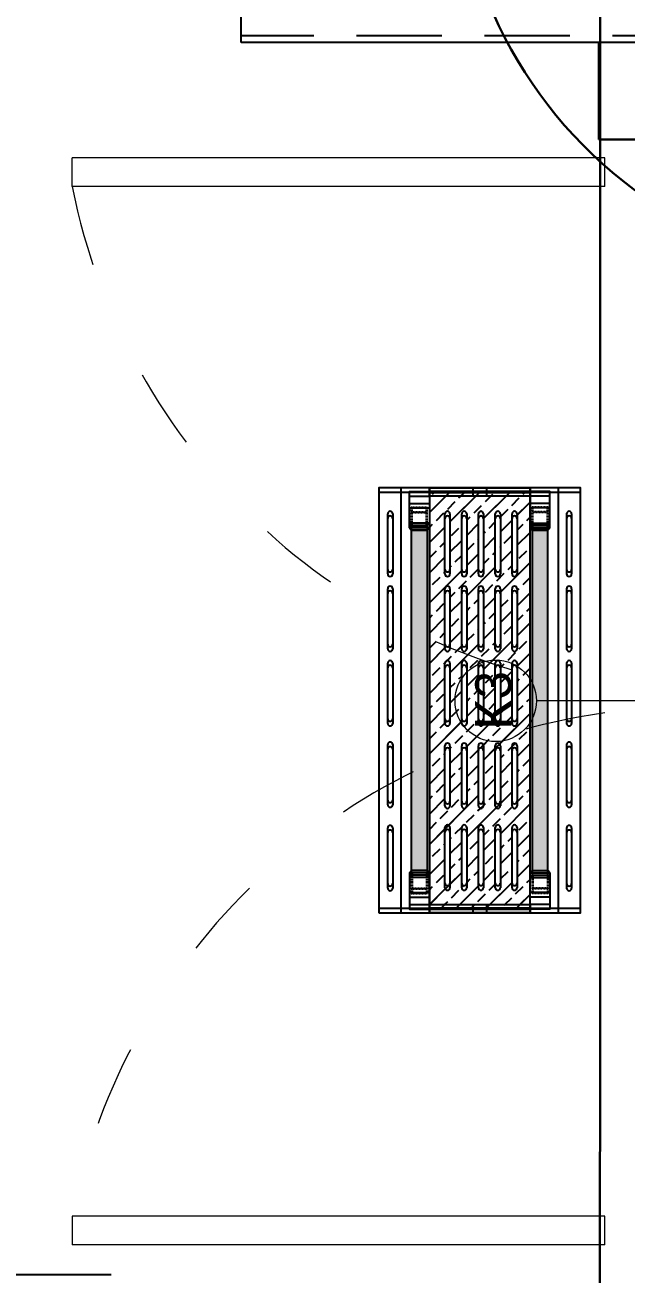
# Model space of a CAD drawing. Header units: millimetres. Extents: x -10496 to -5455, y -188 to 7293.
# Drawn here: x -7010.7 to -6921.2, y 4140.1 to 4326.1 of the extents above; entities that cross this region are included whole.
import ezdxf

# ---------------------------------------------------------------- set-up
doc = ezdxf.new("R2010")
doc.units = ezdxf.units.MM
doc.linetypes.add('ACAD_ISO03W100', pattern=[30, 12, -18])
doc.linetypes.add('DASHED', pattern=[19.05, 12.7, -6.35])
for name, color, linetype in [('02_BEMASSUNG', 4, 'Continuous'), ('200-EquipBorder-2d', 9, 'Continuous'), ('GJC ALAN', 2, 'Continuous'), ('Kıtc-002 Çizgi', 7, 'Continuous'), ('Kıtc-034 Soğuk Oda', 1, 'Continuous'), ('S2000-002 Çizgi', 7, 'Continuous')]:
    doc.layers.add(name, color=color, linetype=linetype)
for name, color, linetype, lineweight in [('GJC_duvar', 10, 'Continuous', 30), ('GJC_ölçüler', 253, 'Continuous', 5), ('YAZI', 10, 'Continuous', 0), ('Yazı', 1, 'Continuous', 18)]:
    doc.layers.add(name, color=color, linetype=linetype, lineweight=lineweight)
doc.styles.get("Standard").update_dxf_attribs({"font": 'calibri.ttf', "height": 15})
doc.styles.add('Ölçü50', font='calibri.ttf', dxfattribs={"width": 0.7})
doc.dimstyles.new('olcu-10', dxfattribs={"dimtxt": 15, "dimasz": 1, "dimexe": 1.25, "dimexo": 0.625, "dimgap": 0.5, "dimtad": 1, "dimdec": 0, "dimzin": 9, "dimtxsty": 'Ölçü50', "dimblk": 'ARCHTICK', "dimcen": 2, "dimclrd": 256, "dimclre": 256, "dimclrt": 6, "dimazin": 2, "dimtfac": 1, "dimtdec": 0, "dimtix": 1, "dimtmove": 0, "dimatfit": 3, "dimldrblk": 'ARCHTICK', "dimfxl": 1, "dimlwd": -1, "dimarcsym": 0})

# ---------------------------------------------------------------- blocks, each defined once
blk = doc.blocks.new('A$C75B17844')
at = {"layer": '200-EquipBorder-2d'}
for points in [[(4.86, 56.93), (7.18, 56.93), (7.18, 5.57), (4.86, 5.57)], [(25.14, 56.93), (22.82, 56.93), (22.82, 5.57), (25.14, 5.57)]]:
    blk.add_hatch(color=1, dxfattribs=at).paths.add_polyline_path(points)
at = {"layer": 'Kıtc-002 Çizgi'}
h = blk.add_hatch(dxfattribs=at)
h.set_pattern_fill('ANSI33', color=1, scale=0.5, style=0)
h.set_pattern_definition([(45, (-37784.2663, -29215.9456), (-2.24506403, 2.24506403), []), (45, (-37782.0213, -29215.9456), (-2.24506403, 2.24506403), [1.5875, -0.79375])])
h.paths.add_polyline_path([(22.5, 61.99), (7.5, 61.99), (7.5, 56.93), (7.5, 0.51), (22.5, 0.51), (22.5, 5.57)])
h.paths.add_polyline_path([(10.57, 47.51), (10.57, 39.25, -1), (9.82, 39.25), (9.82, 47.51, -1)], flags=16)
h.paths.add_polyline_path([(9.82, 50.39), (9.82, 58.65, -1), (10.57, 58.65), (10.57, 50.39, -1)], flags=16)
h.paths.add_polyline_path([(13.07, 47.51), (13.07, 39.25, -1), (12.32, 39.25), (12.32, 47.51, -1)], flags=16)
h.paths.add_polyline_path([(12.32, 50.39), (12.32, 58.65, -1), (13.07, 58.65), (13.07, 50.39, -1)], flags=16)
h.paths.add_polyline_path([(15.57, 47.51), (15.57, 39.25, -1), (14.82, 39.25), (14.82, 47.51, -1)], flags=16)
h.paths.add_polyline_path([(14.82, 50.39), (14.82, 58.65, -1), (15.57, 58.65), (15.57, 50.39, -1)], flags=16)
h.paths.add_polyline_path([(18.07, 47.51), (18.07, 39.25, -1), (17.32, 39.25), (17.32, 47.51, -1)], flags=16)
h.paths.add_polyline_path([(17.32, 50.39), (17.32, 58.65, -1), (18.07, 58.65), (18.07, 50.39, -1)], flags=16)
h.paths.add_polyline_path([(20.57, 47.51), (20.57, 39.25, -1), (19.82, 39.25), (19.82, 47.51, -1)], flags=16)
h.paths.add_polyline_path([(19.82, 50.39), (19.82, 58.65, -1), (20.57, 58.65), (20.57, 50.39, -1)], flags=16)
h.paths.add_polyline_path([(10.57, 36.43), (10.57, 28.16, -1), (9.82, 28.16), (9.82, 36.43, -1)], flags=16)
h.paths.add_polyline_path([(13.07, 36.43), (13.07, 28.16, -1), (12.32, 28.16), (12.32, 36.43, -1)], flags=16)
h.paths.add_polyline_path([(15.57, 36.43), (15.57, 28.16, -1), (14.82, 28.16), (14.82, 36.43, -1)], flags=16)
h.paths.add_polyline_path([(18.07, 36.43), (18.07, 28.16, -1), (17.32, 28.16), (17.32, 36.43, -1)], flags=16)
h.paths.add_polyline_path([(20.57, 36.43), (20.57, 28.16, -1), (19.82, 28.16), (19.82, 36.43, -1)], flags=16)
h.paths.add_polyline_path([(10.57, 24.15), (10.57, 15.89, -1), (9.82, 15.89), (9.82, 24.15, -1)], flags=16)
h.paths.add_polyline_path([(13.07, 24.15), (13.07, 15.89, -1), (12.32, 15.89), (12.32, 24.15, -1)], flags=16)
h.paths.add_polyline_path([(15.57, 24.15), (15.57, 15.89, -1), (14.82, 15.89), (14.82, 24.15, -1)], flags=16)
h.paths.add_polyline_path([(18.07, 24.15), (18.07, 15.89, -1), (17.32, 15.89), (17.32, 24.15, -1)], flags=16)
h.paths.add_polyline_path([(20.57, 24.15), (20.57, 15.89, -1), (19.82, 15.89), (19.82, 24.15, -1)], flags=16)
h.paths.add_polyline_path([(10.57, 11.99), (10.57, 3.72, -1), (9.82, 3.72), (9.82, 11.99, -1)], flags=16)
h.paths.add_polyline_path([(13.07, 11.99), (13.07, 3.72, -1), (12.32, 3.72), (12.32, 11.99, -1)], flags=16)
h.paths.add_polyline_path([(15.57, 11.99), (15.57, 3.72, -1), (14.82, 3.72), (14.82, 11.99, -1)], flags=16)
h.paths.add_polyline_path([(18.07, 11.99), (18.07, 3.72, -1), (17.32, 3.72), (17.32, 11.99, -1)], flags=16)
h.paths.add_polyline_path([(20.57, 11.99), (20.57, 3.72, -1), (19.82, 3.72), (19.82, 11.99, -1)], flags=16)
at = {"color": 1}
for points in [[(4.54, 57.26), (4.54, 61.99), (7.5, 61.99), (7.5, 56.93)], [(25.46, 57.26), (25.46, 61.99), (22.5, 61.99), (22.5, 56.93)], [(4.54, 60.21), (7.5, 60.21)], [(25.46, 60.21), (22.5, 60.21)], [(4.54, 57.26), (4.86, 56.93)], [(7.5, 57.26), (4.54, 57.26)], [(7.18, 56.93), (4.86, 56.93)], [(7.5, 57.26), (7.18, 56.93)], [(22.5, 57.26), (22.82, 56.93)], [(22.5, 57.26), (25.46, 57.26)], [(22.82, 56.93), (25.14, 56.93)], [(25.46, 57.26), (25.14, 56.93)], [(4.54, 5.24), (4.54, 0.51), (7.5, 0.51), (7.5, 5.57)], [(4.54, 5.24), (4.86, 5.57)], [(7.5, 5.24), (4.54, 5.24)], [(7.18, 5.57), (4.86, 5.57)], [(7.5, 5.24), (7.18, 5.57)], [(25.46, 5.24), (25.46, 0.51), (22.5, 0.51), (22.5, 5.57)], [(22.5, 5.24), (22.82, 5.57)], [(22.5, 5.24), (25.46, 5.24)], [(22.82, 5.57), (25.14, 5.57)], [(25.46, 5.24), (25.14, 5.57)], [(4.54, 2.29), (7.5, 2.29)], [(25.46, 2.29), (22.5, 2.29)]]:
    blk.add_lwpolyline(points, dxfattribs=at)
at = {"color": 1, "linetype": 'DASHED', "ltscale": 0.01}
for points in [[(4.82, 57.26), (4.82, 59.66), (7.18, 59.66)], [(4.92, 57.26), (4.92, 59.56), (7.08, 59.56)], [(7.08, 57.26), (7.08, 59.56)], [(7.18, 57.26), (7.18, 59.66)], [(25.18, 57.26), (25.18, 59.66), (22.82, 59.66)], [(22.82, 57.26), (22.82, 59.66)], [(25.08, 57.26), (25.08, 59.56), (22.92, 59.56)], [(22.92, 57.26), (22.92, 59.56)], [(4.82, 5.24), (4.82, 2.84), (7.18, 2.84)], [(4.92, 5.24), (4.92, 2.94), (7.08, 2.94)], [(7.08, 5.24), (7.08, 2.94)], [(7.18, 5.24), (7.18, 2.84)], [(25.18, 5.24), (25.18, 2.84), (22.82, 2.84)], [(22.82, 5.24), (22.82, 2.84)], [(25.08, 5.24), (25.08, 2.94), (22.92, 2.94)], [(22.92, 5.24), (22.92, 2.94)]]:
    blk.add_lwpolyline(points, dxfattribs=at)
at = {"layer": '200-EquipBorder-2d', "color": 1}
for points in [[(4.86, 56.93), (7.18, 56.93), (7.18, 5.57), (4.86, 5.57)], [(25.14, 56.93), (22.82, 56.93), (22.82, 5.57), (25.14, 5.57)]]:
    blk.add_lwpolyline(points, close=True, dxfattribs=at)
at = {"layer": 'Kıtc-002 Çizgi', "color": 1}
for points in [[(0, 0), (30, 0), (30, 62.5), (0, 62.5)], [(7.5, 0), (22.5, 0), (22.5, 62.5), (7.5, 62.5)], [(7.5, 62.5), (22.5, 62.5), (22.5, 61.99), (7.5, 61.99)], [(7.5, 0.51), (22.5, 0.51), (22.5, 0), (7.5, 0)]]:
    blk.add_lwpolyline(points, close=True, dxfattribs=at)
for points in [[(7.5, 62.5), (3.25, 62.5), (3.25, 0), (7.5, 0)], [(14, 62.5), (14, 61.99)], [(16, 62.5), (16, 61.99)], [(22.5, 0), (26.75, 0), (26.75, 62.5), (22.5, 62.5)], [(1.31, 50.39), (1.31, 58.65)], [(2.07, 58.65), (2.07, 50.39)], [(9.82, 50.39), (9.82, 58.65)], [(10.57, 58.65), (10.57, 50.39)], [(12.32, 50.39), (12.32, 58.65)], [(13.07, 58.65), (13.07, 50.39)], [(14.82, 50.39), (14.82, 58.65)], [(15.57, 58.65), (15.57, 50.39)], [(17.32, 50.39), (17.32, 58.65)], [(18.07, 58.65), (18.07, 50.39)], [(19.82, 50.39), (19.82, 58.65)], [(20.57, 58.65), (20.57, 50.39)], [(27.93, 58.65), (27.93, 50.39)], [(28.69, 50.39), (28.69, 58.65)], [(1.31, 39.25), (1.31, 47.51)], [(2.07, 47.51), (2.07, 39.25)], [(9.82, 39.25), (9.82, 47.51)], [(10.57, 47.51), (10.57, 39.25)], [(12.32, 39.25), (12.32, 47.51)], [(13.07, 47.51), (13.07, 39.25)], [(14.82, 39.25), (14.82, 47.51)], [(15.57, 47.51), (15.57, 39.25)], [(17.32, 39.25), (17.32, 47.51)], [(18.07, 47.51), (18.07, 39.25)], [(19.82, 39.25), (19.82, 47.51)], [(20.57, 47.51), (20.57, 39.25)], [(27.93, 47.51), (27.93, 39.25)], [(28.69, 39.25), (28.69, 47.51)], [(1.31, 28.16), (1.31, 36.43)], [(2.07, 36.43), (2.07, 28.16)], [(9.82, 28.16), (9.82, 36.43)], [(10.57, 36.43), (10.57, 28.16)], [(12.32, 28.16), (12.32, 36.43)], [(13.07, 36.43), (13.07, 28.16)], [(14.82, 28.16), (14.82, 36.43)], [(15.57, 36.43), (15.57, 28.16)], [(17.32, 28.16), (17.32, 36.43)], [(18.07, 36.43), (18.07, 28.16)], [(19.82, 28.16), (19.82, 36.43)], [(20.57, 36.43), (20.57, 28.16)], [(27.93, 36.43), (27.93, 28.16)], [(28.69, 28.16), (28.69, 36.43)], [(1.31, 16.06), (1.31, 24.32)], [(2.07, 24.32), (2.07, 16.06)], [(27.93, 24.32), (27.93, 16.06)], [(28.69, 16.06), (28.69, 24.32)], [(9.82, 15.89), (9.82, 24.15)], [(10.57, 24.15), (10.57, 15.89)], [(12.32, 15.89), (12.32, 24.15)], [(13.07, 24.15), (13.07, 15.89)], [(14.82, 15.89), (14.82, 24.15)], [(15.57, 24.15), (15.57, 15.89)], [(17.32, 15.89), (17.32, 24.15)], [(18.07, 24.15), (18.07, 15.89)], [(19.82, 15.89), (19.82, 24.15)], [(20.57, 24.15), (20.57, 15.89)], [(1.31, 3.65), (1.31, 11.91)], [(2.07, 11.91), (2.07, 3.65)], [(9.82, 3.72), (9.82, 11.99)], [(10.57, 11.99), (10.57, 3.72)], [(12.32, 3.72), (12.32, 11.99)], [(13.07, 11.99), (13.07, 3.72)], [(14.82, 3.72), (14.82, 11.99)], [(15.57, 11.99), (15.57, 3.72)], [(17.32, 3.72), (17.32, 11.99)], [(18.07, 11.99), (18.07, 3.72)], [(19.82, 3.72), (19.82, 11.99)], [(20.57, 11.99), (20.57, 3.72)], [(27.93, 11.91), (27.93, 3.65)], [(28.69, 3.65), (28.69, 11.91)], [(14, 0.51), (14, 0)], [(16, 0.51), (16, 0)]]:
    blk.add_lwpolyline(points, dxfattribs=at)
for centre, start, end in [((1.69, 58.65), 0, 180), ((10.19, 58.65), 0, 180), ((12.69, 58.65), 0, 180), ((15.19, 58.65), 0, 180), ((17.69, 58.65), 0, 180), ((20.19, 58.65), 0, 180), ((28.31, 58.65), 0, 180), ((1.69, 50.39), 180, 0), ((10.19, 50.39), 180, 0), ((12.69, 50.39), 180, 0), ((15.19, 50.39), 180, 0), ((17.69, 50.39), 180, 0), ((20.19, 50.39), 180, 0), ((28.31, 50.39), 180, 0), ((1.69, 47.51), 0, 180), ((10.19, 47.51), 0, 180), ((12.69, 47.51), 0, 180), ((15.19, 47.51), 0, 180), ((17.69, 47.51), 0, 180), ((20.19, 47.51), 0, 180), ((28.31, 47.51), 0, 180), ((1.69, 39.25), 180, 0), ((10.19, 39.25), 180, 0), ((12.69, 39.25), 180, 0), ((15.19, 39.25), 180, 0), ((17.69, 39.25), 180, 0), ((20.19, 39.25), 180, 0), ((28.31, 39.25), 180, 0), ((1.69, 36.43), 0, 180), ((10.19, 36.43), 0, 180), ((12.69, 36.43), 0, 180), ((15.19, 36.43), 0, 180), ((17.69, 36.43), 0, 180), ((20.19, 36.43), 0, 180), ((28.31, 36.43), 0, 180), ((1.69, 28.16), 180, 0), ((10.19, 28.16), 180, 0), ((12.69, 28.16), 180, 0), ((15.19, 28.16), 180, 0), ((17.69, 28.16), 180, 0), ((20.19, 28.16), 180, 0), ((28.31, 28.16), 180, 0), ((1.69, 24.32), 0, 180), ((10.19, 24.15), 0, 180), ((12.69, 24.15), 0, 180), ((15.19, 24.15), 0, 180), ((17.69, 24.15), 0, 180), ((20.19, 24.15), 0, 180), ((28.31, 24.32), 0, 180), ((1.69, 16.06), 180, 0), ((10.19, 15.89), 180, 0), ((12.69, 15.89), 180, 0), ((15.19, 15.89), 180, 0), ((17.69, 15.89), 180, 0), ((20.19, 15.89), 180, 0), ((28.31, 16.06), 180, 0), ((1.69, 11.91), 0, 180), ((10.19, 11.99), 0, 180), ((12.69, 11.99), 0, 180), ((15.19, 11.99), 0, 180), ((17.69, 11.99), 0, 180), ((20.19, 11.99), 0, 180), ((28.31, 11.91), 0, 180), ((10.19, 3.72), 180, 0), ((12.69, 3.72), 180, 0), ((15.19, 3.72), 180, 0), ((17.69, 3.72), 180, 0), ((20.19, 3.72), 180, 0), ((1.69, 3.65), 180, 0), ((28.31, 3.65), 180, 0)]:
    blk.add_arc(centre, 0.376, start, end, dxfattribs=at)
blk = doc.blocks.new('A$C23A01192')
h = blk.add_hatch(color=250)
h.dxf.hatch_style = 1
h.paths.add_polyline_path([(123.28, 26.17), (133.93, 26.17), (133.93, 25.62), (123.28, 25.62), (123.28, 21.66), (122.73, 21.66), (122.73, 26.17)])
h = blk.add_hatch(color=250)
h.dxf.hatch_style = 1
h.paths.add_polyline_path([(213.49, 25.62), (213.49, 21.66), (214.04, 21.66), (214.04, 26.17), (213.49, 26.17), (200.84, 26.17), (200.84, 25.62)])
h = blk.add_hatch(color=250)
h.dxf.hatch_style = 1
h.paths.add_polyline_path([(123.28, 16.16), (121.82, 16.16), (121.82, 21.66), (123.28, 21.66)])
edge = h.paths.add_edge_path()
edge.add_line((120.36, 18.91), (123.28, 18.91))
at = {"color": 1}
for p, q in [((110.34, 44.51), (125.11, 44.51)), ((110.34, 44.51), (110.34, 29.52)), ((125.11, 42.08), (125.11, 44.51)), ((215.11, 42.08), (215.11, 44.56)), ((229.88, 44.56), (215.11, 44.56)), ((229.88, 29.57), (229.88, 44.56)), ((125.11, 29.52), (125.11, 32.03)), ((215.11, 29.57), (215.11, 32.03)), ((110.34, 29.52), (125.11, 29.52)), ((229.88, 29.57), (215.11, 29.57))]:
    blk.add_line(p, q, dxfattribs=at)
at = {"color": 8}
for p, q in [((123.2, 5.33), (137.56, 10.67)), ((137.56, 10.67), (133.8, 5.33)), ((178.39, 5.33), (164.03, 10.67)), ((164.03, 10.67), (167.79, 5.33)), ((123.2, 5.33), (137.56, 0)), ((133.8, 5.33), (167.79, 5.33)), ((137.56, 0), (133.8, 5.33)), ((178.39, 5.33), (164.03, 0)), ((164.03, 0), (167.79, 5.33))]:
    blk.add_line(p, q, dxfattribs=at)
at = {"color": 250}
blk.add_lwpolyline([(123.28, 16.16), (121.82, 16.16), (121.82, 21.66), (123.28, 21.66)], close=True, dxfattribs=at)
at = {"layer": 'Kıtc-002 Çizgi', "color": 254, "linetype": 'DASHED'}
for p, q in [((0, 31.08), (110.34, 31.03)), ((125.11, 29.52), (125.11, 26.18)), ((125.11, 27.18), (0, 27.2))]:
    blk.add_line(p, q, dxfattribs=at)
at = {"layer": 'Kıtc-002 Çizgi', "color": 250}
for points in [[(123.28, 25.62), (123.28, 21.66), (122.73, 21.66), (122.73, 26.17), (123.28, 26.17)], [(123.28, 26.17), (133.93, 26.17), (133.93, 25.62), (123.28, 25.62)], [(213.49, 26.17), (200.84, 26.17), (200.84, 25.62), (213.49, 25.62)], [(213.49, 25.62), (213.49, 21.66), (214.04, 21.66), (214.04, 26.17), (213.49, 26.17)]]:
    blk.add_lwpolyline(points, dxfattribs=at)
at = {"layer": 'Kıtc-034 Soğuk Oda', "color": 254}
for p, q in [((0, 26.2), (0, 32.08)), ((0, 32.08), (110.34, 32.03)), ((203.58, 32.03), (208.63, 32.03)), ((208.63, 32.03), (208.66, 31.99)), ((119.96, 28.21), (122.41, 31.53)), ((119.96, 28.21), (122.37, 30.59)), ((122.37, 30.59), (126.79, 30.59)), ((209.37, 31.53), (122.41, 31.53)), ((126.79, 30.59), (125.11, 30.59)), ((126.79, 30.59), (129.91, 28.21)), ((127.42, 30.59), (129.91, 28.21)), ((203.34, 30.59), (127.42, 30.59)), ((201.5, 28.21), (203.34, 30.59)), ((201.5, 28.21), (203.92, 30.59)), ((203.92, 30.59), (208.33, 30.59)), ((206.25, 30.59), (203.92, 30.59)), ((208.33, 30.59), (211.45, 28.21)), ((209.37, 31.53), (211.45, 28.21)), ((211.45, 26.17), (0, 26.2))]:
    blk.add_line(p, q, dxfattribs=at)
at = {"layer": 'Kıtc-034 Soğuk Oda', "color": 3}
for p, q in [((187.94, 11.07), (200.54, 11.07)), ((187.94, 9.27), (200.54, 9.27))]:
    blk.add_line(p, q, dxfattribs=at)
for points in [[(213.49, 26.17), (123.28, 26.17)], [(123.28, 25.62), (123.28, 15.17), (213.49, 15.17), (213.49, 25.62)], [(176.69, 15.17), (176.69, 14.67), (182.69, 14.67), (182.69, 15.17)], [(211.79, 15.17), (211.79, 14.67), (205.79, 14.67), (205.79, 15.17)], [(181.44, 14.67), (181.44, 13.67), (177.94, 13.67), (177.94, 14.67)], [(177.94, 13.67), (177.94, 12.06), (184.83, 9.17), (187.94, 9.17), (187.94, 11.17), (185.66, 11.17), (181.44, 13.39), (181.44, 13.67)], [(210.54, 13.67), (210.54, 12.06), (203.66, 9.17), (200.54, 9.17), (200.54, 11.17), (202.83, 11.17), (207.04, 13.39), (207.04, 13.67)], [(207.04, 14.67), (207.04, 13.67), (210.54, 13.67), (210.54, 14.67)]]:
    blk.add_lwpolyline(points, dxfattribs=at)
at = {"layer": 'Kıtc-034 Soğuk Oda', "color": 254}
for centre, radius in [((119.96, 28.21), 2.01), ((129.91, 28.21), 2.04), ((201.5, 28.21), 2.01), ((211.45, 28.21), 2.04), ((119.96, 28.21), 0.962), ((129.91, 28.21), 0.962), ((201.5, 28.21), 0.962), ((211.45, 28.21), 0.962)]:
    blk.add_circle(centre, radius, dxfattribs=at)
at = {"color": 3}
blk.add_wipeout([(112.34, 42.04), (227.88, 42.04), (227.88, 31.99), (112.34, 31.99), (112.34, 31.99)], dxfattribs=at)
blk = doc.blocks.new('_ArchTick')
at = {"layer": 'Kıtc-002 Çizgi', "color": 0, "const_width": 0.15}
blk.add_lwpolyline([(-0.5, -0.5), (0.5, 0.5)], dxfattribs=at)
blk = doc.blocks.new('180kapı')
at = {"lineweight": 9}
for p, q in [((17307.23, 16923.83), (17307.23, 17003.14)), ((17311.5, 17003.14), (17307.23, 17003.14)), ((17311.5, 16923.83), (17311.5, 17003.14)), ((17464.69, 16923.83), (17464.69, 17003.14)), ((17464.69, 17003.14), (17468.95, 17003.14)), ((17468.95, 16923.83), (17468.95, 17003.14)), ((17307.23, 16923.83), (17311.5, 16923.83)), ((17464.69, 16923.83), (17468.95, 16923.83))]:
    blk.add_line(p, q, dxfattribs=at)
at = {"layer": '02_BEMASSUNG', "linetype": 'ACAD_ISO03W100', "lineweight": 9}
for centre, start, end in [((17293.09, 16910.75), 7.9802, 78.7335), ((17483.09, 16910.75), 101.2665, 172.0198)]:
    blk.add_arc(centre, 94.21, start, end, dxfattribs=at)
at = {"layer": 'YAZI'}
blk.add_circle((17388.18, 16940.09), 6.06, dxfattribs=at)
at = {"layer": 'Yazı'}
blk.add_line((17388.18, 16906.02), (17388.18, 16934.03), dxfattribs=at)
at = {"layer": 'Yazı', "ltscale": 7}
blk.add_text('K3', height=5.4, dxfattribs=at).set_placement((17383.96, 16937.76))
blk = doc.blocks.new('new ytong')
at = {"layer": 'GJC_duvar'}
for points in [[(-18533.69, 4584.83), (-18533.69, 4570.31)], [(-18518.69, 4570.31), (-18533.69, 4570.31)]]:
    blk.add_lwpolyline(points, dxfattribs=at)
at = {"layer": 'GJC_ölçüler', "rotation": 90}
blk.add_blockref('180kapı', (-1608.96, -12901.4), dxfattribs=at)

msp = doc.modelspace()

# ---------------------------------------------------------------- block references
for name, p in [('A$C23A01192', (-6978.47, 4297.26)), ('A$C75B17844', (-6957.98, 4194.69)), ('A$C75B17844', (-6957.98, 4194))]:
    msp.add_blockref(name, p)

# ---------------------------------------------------------------- dimensions: what is measured, and where the dimension line sits
at = {"layer": 'GJC_ölçüler'}
msp.add_linear_dim(base=(-7025.21, 4140.1), p1=(-6997.23, 2968.98), p2=(-6997.23, 4140.1), angle=90, dimstyle='olcu-10', dxfattribs=at).render()

# ---------------------------------------------------------------- next in the draw order: block references
at = {"layer": 'GJC_duvar', "color": 41, "true_color": 0xf4ee51}
msp.add_blockref('new ytong', (11608.46, -261.26), dxfattribs=at)

# ---------------------------------------------------------------- next in the draw order: linework, layer by layer
at = {"layer": 'GJC ALAN', "color": 40, "lineweight": 30, "true_color": 0xf8d731}
msp.add_lwpolyline([(-6045.17, 4954.39), (-6043.7, 4750.3), (-6189.38, 4750.3), (-6189.38, 4734.3), (-6975.23, 4734.3), (-6975.4, 4329.33), (-6925.06, 4328.35), (-6925.23, 2968.98), (-7194.93, 2969.03)], dxfattribs=at)
at = {"layer": 'S2000-002 Çizgi', "color": 104, "lineweight": 30, "true_color": 0x1fad36, "elevation": -0.12}
msp.add_lwpolyline([(-6918.44, 4504.59, -0.520567), (-6819.71, 4504.59, -0.520567), (-6732.8, 4504.59, -0.520567), (-6664.27, 4494.42, -0.520567), (-6664.27, 4394.92, -0.520567), (-6664.27, 4308.21, -0.520567), (-6724.32, 4273.12, -0.520567), (-6827.08, 4273.12, -0.520567), (-6918.44, 4300.45, -0.520567), (-6918.44, 4409.14, -0.520567)], format="xyb", close=True, dxfattribs=at)

doc.saveas('drawing.dxf')
